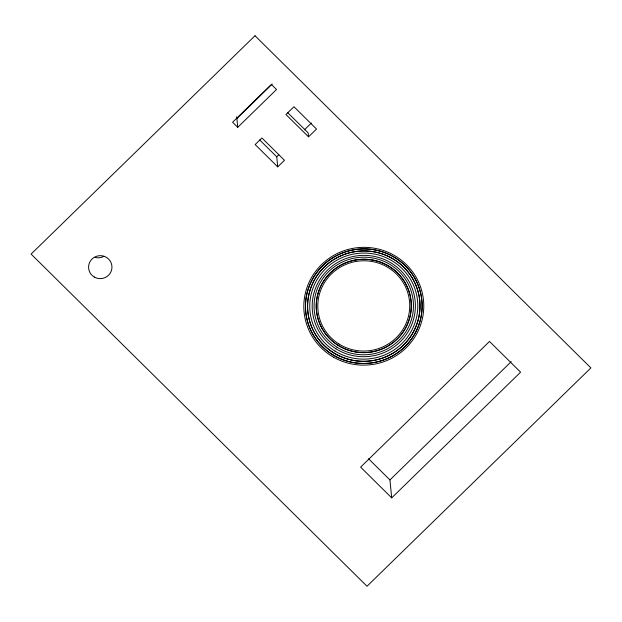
<?xml version="1.0" encoding="UTF-8"?>
<svg xmlns="http://www.w3.org/2000/svg" width="622" height="622" viewBox="0 0 622 622"><rect width="100%" height="100%" fill="white"/><g stroke="black" fill="none" stroke-linecap="round" stroke-linejoin="round"><path stroke-width="0.93" d="M272.203 84.071L236.873 118.53L237.736 127.331L276.526 89.498L271.379 84.413L232.589 122.239L237.736 127.331M277.731 166.875L255.16 144.561L261.916 137.967L284.487 160.289L277.731 166.875L276.743 156.814L278.819 154.785M304.453 129.796L311.381 123.039M308.528 136.848L316.52 129.049L293.949 106.727L285.957 114.526L308.528 136.848L308.139 132.875L287.621 112.59M391.697 497.872L360.62 467.138L489.514 341.439L520.591 372.174L391.697 497.872L389.94 479.927L511.206 361.67M236.391 116.913L237.76 118.266M259.646 139.903L276.743 156.814M368.527 458.756L389.94 479.927M104.022 256.272A11.694 11.484 -5.6 0 1 95.143 257.407M254.989 35.749L31.1 254.087L367.011 586.251L590.9 367.913L254.989 35.749M333.54 357.199A59.992 58.888 -5.6 0 0 423.776 306.343A59.992 58.888 -5.6 0 0 334.084 255.183A59.992 58.888 -5.6 0 0 333.54 357.199M94.373 277.085A11.694 11.484 -5.6 0 0 111.968 267.172A11.694 11.484 -5.6 0 0 94.474 257.197A11.694 11.484 -5.6 0 0 94.373 277.085M338.904 343.974A45.981 45.134 -5.6 0 0 409.688 307.913A45.981 45.134 -5.6 0 0 342.714 265.858A45.981 45.134 -5.6 0 0 338.904 343.974M333.47 355.24A58.328 57.255 -5.6 0 0 422.105 307.338A58.328 57.255 -5.6 0 0 335.81 256.007A58.328 57.255 -5.6 0 0 333.462 355.178A58.328 57.255 -5.6 0 0 422.097 307.284A58.328 57.255 -5.6 0 0 335.818 256.062A58.328 57.255 -5.6 0 0 333.47 355.24M334.325 353.257A56.221 55.187 -5.6 0 0 419.974 307.517A56.221 55.187 -5.6 0 0 337.07 257.632A56.221 55.187 -5.6 0 0 334.317 353.203A56.221 55.187 -5.6 0 0 419.974 307.455A56.221 55.187 -5.6 0 0 337.077 257.687A56.221 55.187 -5.6 0 0 334.325 353.257M335.025 351.103A54.028 53.033 -5.6 0 0 417.766 307.921A54.028 53.033 -5.6 0 0 338.57 259.273A54.028 53.033 -5.6 0 0 335.025 351.103M335.973 348.825A51.618 50.67 -5.6 0 0 415.333 308.154A51.618 50.67 -5.6 0 0 340.032 261.131A51.618 50.67 -5.6 0 0 335.973 348.825M336.945 347.162A49.706 48.788 -5.6 0 0 413.42 308.092A49.706 48.788 -5.6 0 0 340.965 262.717A49.706 48.788 -5.6 0 0 336.945 347.162M338.181 345.381A47.536 46.666 -5.6 0 0 411.259 307.89A47.536 46.666 -5.6 0 0 341.875 264.568A47.536 46.666 -5.6 0 0 338.181 345.342A47.536 46.666 -5.6 0 0 411.251 307.843A47.536 46.666 -5.6 0 0 341.882 264.607A47.536 46.666 -5.6 0 0 338.181 345.381"/></g></svg>
